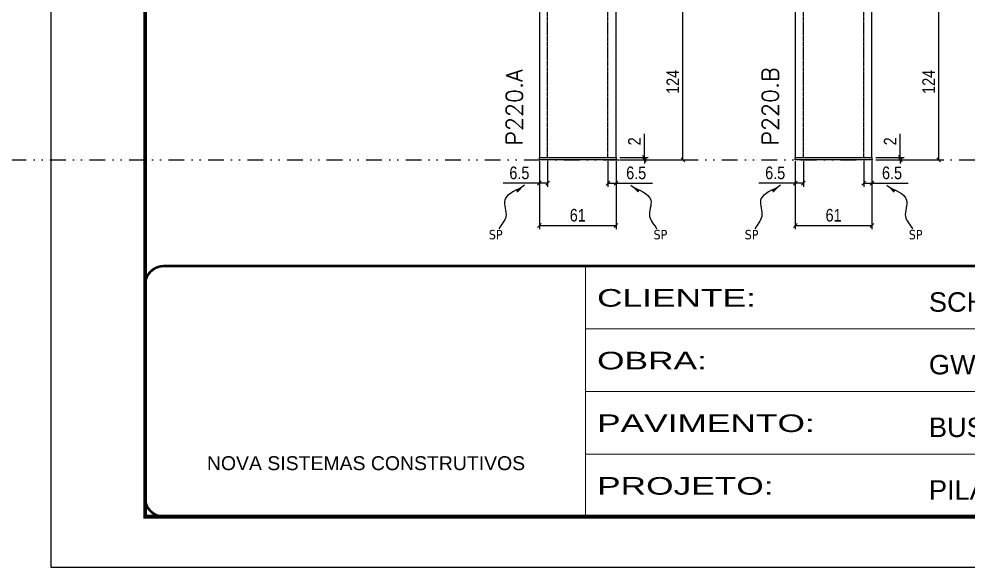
# Model space of a CAD drawing. Extents: x 13379 to 23315, y 867 to 16997.
# Drawn here: x 14361 to 15116, y 6610 to 7046 of the extents above; entities that cross this region are included whole.
import ezdxf

# ---------------------------------------------------------------- set-up
doc = ezdxf.new("R2010")
doc.units = 0
for name, pattern in [('CONTINUO', [0]), ('DASHED', [0.75, 0.5, -0.25]), ('DIVIDE2', [0.625, 0.25, -0.125, 0, -0.125, 0, -0.125]), ('HIDDEN', [0.375, 0.25, -0.125])]:
    doc.linetypes.add(name, pattern=pattern)
for name, color, linetype in [('COTA', 241, 'Continuous'), ('Nível', 160, 'Continuous'), ('Painéis', 200, 'Continuous'), ('Sarrafo de Pressão', 42, 'HIDDEN'), ('texto', 7, 'Continuous')]:
    doc.layers.add(name, color=color, linetype=linetype)
for name, color, linetype, lineweight in [('Folhas', 255, 'Continuous', 9), ('SARRAFO DE PRESSAO', 251, 'DASHED', 9), ('Texto Seção', 7, 'Continuous', 15)]:
    doc.layers.add(name, color=color, linetype=linetype, lineweight=lineweight)
doc.layers.add('Laje_Perimetro', color=7, linetype='Continuous', plot=False)
doc.styles.add('ARIAL', font='arial.ttf')
doc.styles.add('COTA TECNICA', font='techl___.ttf', dxfattribs={"height": 10})
doc.styles.add('COTA TECNICA-50', font='techl___.ttf', dxfattribs={"height": 10})
doc.styles.add('REGUA-120', font='ROMANS.shx', dxfattribs={"height": 15})
doc.styles.get("Standard").update_dxf_attribs({"font": 'arial.ttf'})
doc.styles.add('Tecnologia', font='')
doc.styles.get('Tecnologia').set_extended_font_data('Forgotten Futurist')
doc.dimstyles.new('COTA PAINEL-50', dxfattribs={"dimtxt": 10, "dimasz": 3, "dimexe": 3, "dimexo": 3, "dimgap": 3, "dimtad": 1, "dimdec": 1, "dimzin": 12, "dimdsep": 46, "dimtxsty": 'COTA TECNICA-50', "dimblk1": 'OBLIQUE', "dimblk2": 'OBLIQUE', "dimsah": 1, "dimcen": 0.9, "dimclrd": 4, "dimclre": 4, "dimclrt": 240, "dimadec": 1, "dimazin": 3, "dimtfac": 1, "dimtdec": 1, "dimtmove": 0, "dimatfit": 3, "dimfxl": 1, "dimtolj": 1, "dimtzin": 12, "dimarcsym": 0})
doc.dimstyles.new('PAINEL', dxfattribs={"dimtxt": 10, "dimasz": 3, "dimexe": 3, "dimexo": 3, "dimgap": 3, "dimtad": 1, "dimdec": 1, "dimzin": 12, "dimdsep": 46, "dimtxsty": 'COTA TECNICA', "dimblk1": 'OBLIQUE', "dimblk2": 'OBLIQUE', "dimsah": 1, "dimcen": 0.9, "dimclrd": 4, "dimclre": 4, "dimclrt": 240, "dimadec": 1, "dimazin": 3, "dimtfac": 1, "dimtdec": 1, "dimtmove": 0, "dimatfit": 3, "dimfxl": 1, "dimtolj": 1, "dimtzin": 12, "dimarcsym": 0})
doc.dimstyles.get("Standard").update_dxf_attribs({"dimtxt": 0.18, "dimasz": 0.18, "dimexe": 0.18, "dimexo": 0.0625, "dimgap": 0.09, "dimtad": 0, "dimtih": 1, "dimtoh": 1, "dimdec": 4, "dimzin": 0, "dimdsep": 46, "dimtxsty": 'Standard', "dimcen": 0.09, "dimadec": 0, "dimazin": 0, "dimtfac": 1, "dimtdec": 4, "dimtofl": 0, "dimtmove": 0, "dimatfit": 3, "dimfxl": 1, "dimtolj": 1, "dimtzin": 0, "dimarcsym": 0})

# ---------------------------------------------------------------- blocks, each defined once
blk = doc.blocks.new('9999999999')
at = {"color": 30, "linetype": 'CONTINUO'}
for p, q in [((98564.56, 34230.21), (98564.56, 34429.45)), ((98564.56, 34379.64), (99583.98, 34379.64)), ((98564.56, 34329.83), (99487.98, 34329.83)), ((98564.56, 34280.02), (99487.98, 34280.02))]:
    blk.add_line(p, q, dxfattribs=at)
at = {"color": 30, "linetype": 'CONTINUO', "const_width": 2}
blk.add_lwpolyline([(99583.98, 34230.21), (99583.98, 34414.45, 0.414214), (99568.98, 34429.45), (98228.98, 34429.45, 0.414214), (98213.98, 34414.45), (98213.98, 34245.21, 0.414214), (98228.98, 34230.21), (99583.98, 34230.21)], format="xyb", dxfattribs=at)
at = {"layer": 'Folhas'}
blk.add_lwpolyline([(98138.98, 34190.21), (99623.98, 34190.21), (99623.98, 35240.21), (98138.98, 35240.21)], close=True, dxfattribs=at)
at = {"layer": 'Folhas', "color": 30, "const_width": 3}
blk.add_lwpolyline([(98213.98, 34230.21), (99583.98, 34230.21), (99583.98, 35200.21), (98213.98, 35200.21)], close=True, dxfattribs=at)
at = {"color": 7, "linetype": 'Continuous', "ltscale": 5, "style": 'ARIAL'}
for s, height, p in [('SCHWARTZ', 15.483, (98837.68, 34393.13)), ('GWT', 15.483, (98837.68, 34343.32)), ('BUSINESS CENTER E LAZER', 15.4829, (98837.68, 34293.51)), ('NOVA SISTEMAS CONSTRUTIVOS', 11.0592, (98263.19, 34267.21)), ('PILARES', 15.483, (98837.68, 34243.7))]:
    blk.add_text(s, height=height, dxfattribs=at).set_placement(p)
at = {"layer": 'Folhas', "color": 7, "style": 'Tecnologia', "width": 1.5}
for s, p in [('CLIENTE:', (98573.65, 34397.17)), ('OBRA:', (98573.65, 34347.31)), ('PAVIMENTO:', (98573.65, 34297.5)), ('PROJETO:', (98573.65, 34247.69))]:
    blk.add_text(s, height=14, dxfattribs=at).set_placement(p)
blk = doc.blocks.new('_Oblique')
at = {"color": 0, "linetype": 'ByBlock', "lineweight": -2}
blk.add_line((-0.5, -0.5), (0.5, 0.5), dxfattribs=at)
blk = doc.blocks.new('*D1100')
at = {"layer": 'COTA', "color": 4, "lineweight": -2, "transparency": 16777216}
for p, q in [((14774.81, 6932.57), (14774.81, 6878.39)), ((14835.81, 6932.57), (14835.81, 6878.39)), ((14774.81, 6881.39), (14835.81, 6881.39))]:
    blk.add_line(p, q, dxfattribs=at)
at = {"layer": 'Defpoints', "color": 0, "transparency": 16777216}
for p in [(14774.81, 6935.57), (14835.81, 6935.57), (14835.81, 6881.39)]:
    blk.add_point(p, dxfattribs=at)
at = {"layer": 'COTA', "color": 4, "lineweight": -2, "transparency": 16777216, "xscale": 3, "yscale": 3, "zscale": 3, "rotation": 180}
blk.add_blockref('_Oblique', (14774.81, 6881.39), dxfattribs=at)
at = {"layer": 'COTA', "color": 4, "lineweight": -2, "transparency": 16777216, "xscale": 3, "yscale": 3, "zscale": 3}
blk.add_blockref('_Oblique', (14835.81, 6881.39), dxfattribs=at)
at = {"layer": 'COTA', "color": 240, "transparency": 16777216, "insert": (14805.31, 6889.5), "char_height": 10, "attachment_point": 5, "style": 'COTA TECNICA'}
blk.add_mtext('\\A1;61', dxfattribs=at)
blk = doc.blocks.new('*D1101')
at = {"layer": 'COTA', "color": 4, "lineweight": -2, "transparency": 16777216}
for p, q in [((14838.81, 7057.57), (14891.98, 7057.57)), ((14888.98, 6933.57), (14888.98, 7057.57)), ((14838.81, 6933.57), (14891.98, 6933.57))]:
    blk.add_line(p, q, dxfattribs=at)
at = {"layer": 'Defpoints', "color": 0, "transparency": 16777216}
for p in [(14835.81, 7057.57), (14888.98, 7057.57), (14835.81, 6933.57)]:
    blk.add_point(p, dxfattribs=at)
at = {"layer": 'COTA', "color": 4, "lineweight": -2, "transparency": 16777216, "xscale": 3, "yscale": 3, "zscale": 3}
for p, rotation in [((14888.98, 7057.57), 90), ((14888.98, 6933.57), 270)]:
    blk.add_blockref('_Oblique', p, dxfattribs=dict(at, rotation=rotation))
at = {"layer": 'COTA', "color": 240, "transparency": 16777216, "insert": (14880.9, 6995.57), "char_height": 10, "attachment_point": 5, "rotation": 90, "style": 'COTA TECNICA-50'}
blk.add_mtext('\\A1;124', dxfattribs=at)
blk = doc.blocks.new('*D1102')
at = {"layer": 'COTA', "color": 4, "lineweight": -2, "transparency": 16777216}
for p, q in [((14858.34, 6935.57), (14858.34, 6954.37)), ((14838.81, 6935.57), (14861.34, 6935.57)), ((14838.81, 6933.57), (14861.34, 6933.57)), ((14858.34, 6933.57), (14858.34, 6935.57)), ((14858.34, 6933.57), (14858.34, 6930.57))]:
    blk.add_line(p, q, dxfattribs=at)
at = {"layer": 'Defpoints', "color": 0, "transparency": 16777216}
for p in [(14835.81, 6935.57), (14835.81, 6933.57), (14858.34, 6933.57)]:
    blk.add_point(p, dxfattribs=at)
at = {"layer": 'COTA', "color": 4, "lineweight": -2, "transparency": 16777216, "xscale": 3, "yscale": 3, "zscale": 3}
for p, rotation in [((14858.34, 6935.57), 270), ((14858.34, 6933.57), 90)]:
    blk.add_blockref('_Oblique', p, dxfattribs=dict(at, rotation=rotation))
at = {"layer": 'COTA', "color": 240, "transparency": 16777216, "insert": (14850.34, 6948.32), "char_height": 10, "attachment_point": 5, "rotation": 90, "style": 'COTA TECNICA-50'}
blk.add_mtext('\\A1;2', dxfattribs=at)
blk = doc.blocks.new('*D1103')
at = {"layer": 'COTA', "color": 4, "lineweight": -2, "transparency": 16777216}
for p, q in [((14781.31, 6932.57), (14781.31, 6912.06)), ((14774.81, 6930.57), (14774.81, 6912.06)), ((14774.81, 6915.06), (14745.86, 6915.06)), ((14781.31, 6915.06), (14774.81, 6915.06))]:
    blk.add_line(p, q, dxfattribs=at)
at = {"layer": 'Defpoints', "color": 0, "transparency": 16777216}
for p in [(14774.81, 6933.57), (14781.31, 6935.57), (14774.81, 6915.06)]:
    blk.add_point(p, dxfattribs=at)
at = {"layer": 'COTA', "color": 4, "lineweight": -2, "transparency": 16777216, "xscale": 3, "yscale": 3, "zscale": 3, "rotation": 180}
blk.add_blockref('_Oblique', (14774.81, 6915.06), dxfattribs=at)
at = {"layer": 'COTA', "color": 4, "lineweight": -2, "transparency": 16777216, "xscale": 3, "yscale": 3, "zscale": 3}
blk.add_blockref('_Oblique', (14781.31, 6915.06), dxfattribs=at)
at = {"layer": 'COTA', "color": 240, "transparency": 16777216, "insert": (14758.84, 6923.17), "char_height": 10, "attachment_point": 5, "style": 'COTA TECNICA-50'}
blk.add_mtext('\\A1;6.5', dxfattribs=at)
blk = doc.blocks.new('*D1104')
at = {"layer": 'COTA', "color": 4, "lineweight": -2, "transparency": 16777216}
for p, q in [((14829.31, 6932.57), (14829.31, 6912.06)), ((14835.81, 6930.57), (14835.81, 6912.06)), ((14829.31, 6915.06), (14835.81, 6915.06)), ((14835.81, 6915.06), (14864.77, 6915.06))]:
    blk.add_line(p, q, dxfattribs=at)
at = {"layer": 'Defpoints', "color": 0, "transparency": 16777216}
for p in [(14829.31, 6935.57), (14835.81, 6933.57), (14835.81, 6915.06)]:
    blk.add_point(p, dxfattribs=at)
at = {"layer": 'COTA', "color": 4, "lineweight": -2, "transparency": 16777216, "xscale": 3, "yscale": 3, "zscale": 3, "rotation": 180}
blk.add_blockref('_Oblique', (14829.31, 6915.06), dxfattribs=at)
at = {"layer": 'COTA', "color": 4, "lineweight": -2, "transparency": 16777216, "xscale": 3, "yscale": 3, "zscale": 3}
blk.add_blockref('_Oblique', (14835.81, 6915.06), dxfattribs=at)
at = {"layer": 'COTA', "color": 240, "transparency": 16777216, "insert": (14851.79, 6923.17), "char_height": 10, "attachment_point": 5, "style": 'COTA TECNICA-50'}
blk.add_mtext('\\A1;6.5', dxfattribs=at)
blk = doc.blocks.new('*D1111')
at = {"layer": 'COTA', "color": 4, "lineweight": -2, "transparency": 16777216}
for p, q in [((14978.37, 6932.57), (14978.37, 6878.39)), ((15039.37, 6932.57), (15039.37, 6878.39)), ((14978.37, 6881.39), (15039.37, 6881.39))]:
    blk.add_line(p, q, dxfattribs=at)
at = {"layer": 'Defpoints', "color": 0, "transparency": 16777216}
for p in [(14978.37, 6935.57), (15039.37, 6935.57), (15039.37, 6881.39)]:
    blk.add_point(p, dxfattribs=at)
at = {"layer": 'COTA', "color": 4, "lineweight": -2, "transparency": 16777216, "xscale": 3, "yscale": 3, "zscale": 3, "rotation": 180}
blk.add_blockref('_Oblique', (14978.37, 6881.39), dxfattribs=at)
at = {"layer": 'COTA', "color": 4, "lineweight": -2, "transparency": 16777216, "xscale": 3, "yscale": 3, "zscale": 3}
blk.add_blockref('_Oblique', (15039.37, 6881.39), dxfattribs=at)
at = {"layer": 'COTA', "color": 240, "transparency": 16777216, "insert": (15008.87, 6889.5), "char_height": 10, "attachment_point": 5, "style": 'COTA TECNICA'}
blk.add_mtext('\\A1;61', dxfattribs=at)
blk = doc.blocks.new('*D1112')
at = {"layer": 'COTA', "color": 4, "lineweight": -2, "transparency": 16777216}
for p, q in [((15042.37, 7057.57), (15095.54, 7057.57)), ((15092.54, 6933.57), (15092.54, 7057.57)), ((15042.37, 6933.57), (15095.54, 6933.57))]:
    blk.add_line(p, q, dxfattribs=at)
at = {"layer": 'Defpoints', "color": 0, "transparency": 16777216}
for p in [(15039.37, 7057.57), (15092.54, 7057.57), (15039.37, 6933.57)]:
    blk.add_point(p, dxfattribs=at)
at = {"layer": 'COTA', "color": 4, "lineweight": -2, "transparency": 16777216, "xscale": 3, "yscale": 3, "zscale": 3}
for p, rotation in [((15092.54, 7057.57), 90), ((15092.54, 6933.57), 270)]:
    blk.add_blockref('_Oblique', p, dxfattribs=dict(at, rotation=rotation))
at = {"layer": 'COTA', "color": 240, "transparency": 16777216, "insert": (15084.46, 6995.57), "char_height": 10, "attachment_point": 5, "rotation": 90, "style": 'COTA TECNICA-50'}
blk.add_mtext('\\A1;124', dxfattribs=at)
blk = doc.blocks.new('*D1113')
at = {"layer": 'COTA', "color": 4, "lineweight": -2, "transparency": 16777216}
for p, q in [((15061.9, 6935.57), (15061.9, 6954.37)), ((15042.37, 6935.57), (15064.9, 6935.57)), ((15042.37, 6933.57), (15064.9, 6933.57)), ((15061.9, 6933.57), (15061.9, 6935.57)), ((15061.9, 6933.57), (15061.9, 6930.57))]:
    blk.add_line(p, q, dxfattribs=at)
at = {"layer": 'Defpoints', "color": 0, "transparency": 16777216}
for p in [(15039.37, 6935.57), (15039.37, 6933.57), (15061.9, 6933.57)]:
    blk.add_point(p, dxfattribs=at)
at = {"layer": 'COTA', "color": 4, "lineweight": -2, "transparency": 16777216, "xscale": 3, "yscale": 3, "zscale": 3}
for p, rotation in [((15061.9, 6935.57), 270), ((15061.9, 6933.57), 90)]:
    blk.add_blockref('_Oblique', p, dxfattribs=dict(at, rotation=rotation))
at = {"layer": 'COTA', "color": 240, "transparency": 16777216, "insert": (15053.9, 6948.32), "char_height": 10, "attachment_point": 5, "rotation": 90, "style": 'COTA TECNICA-50'}
blk.add_mtext('\\A1;2', dxfattribs=at)
blk = doc.blocks.new('*D1114')
at = {"layer": 'COTA', "color": 4, "lineweight": -2, "transparency": 16777216}
for p, q in [((14984.87, 6932.57), (14984.87, 6912.06)), ((14978.37, 6930.57), (14978.37, 6912.06)), ((14978.37, 6915.06), (14949.42, 6915.06)), ((14984.87, 6915.06), (14978.37, 6915.06))]:
    blk.add_line(p, q, dxfattribs=at)
at = {"layer": 'Defpoints', "color": 0, "transparency": 16777216}
for p in [(14978.37, 6933.57), (14984.87, 6935.57), (14978.37, 6915.06)]:
    blk.add_point(p, dxfattribs=at)
at = {"layer": 'COTA', "color": 4, "lineweight": -2, "transparency": 16777216, "xscale": 3, "yscale": 3, "zscale": 3, "rotation": 180}
blk.add_blockref('_Oblique', (14978.37, 6915.06), dxfattribs=at)
at = {"layer": 'COTA', "color": 4, "lineweight": -2, "transparency": 16777216, "xscale": 3, "yscale": 3, "zscale": 3}
blk.add_blockref('_Oblique', (14984.87, 6915.06), dxfattribs=at)
at = {"layer": 'COTA', "color": 240, "transparency": 16777216, "insert": (14962.4, 6923.17), "char_height": 10, "attachment_point": 5, "style": 'COTA TECNICA-50'}
blk.add_mtext('\\A1;6.5', dxfattribs=at)
blk = doc.blocks.new('*D1115')
at = {"layer": 'COTA', "color": 4, "lineweight": -2, "transparency": 16777216}
for p, q in [((15032.87, 6932.57), (15032.87, 6912.06)), ((15039.37, 6930.57), (15039.37, 6912.06)), ((15032.87, 6915.06), (15039.37, 6915.06)), ((15039.37, 6915.06), (15068.33, 6915.06))]:
    blk.add_line(p, q, dxfattribs=at)
at = {"layer": 'Defpoints', "color": 0, "transparency": 16777216}
for p in [(15032.87, 6935.57), (15039.37, 6933.57), (15039.37, 6915.06)]:
    blk.add_point(p, dxfattribs=at)
at = {"layer": 'COTA', "color": 4, "lineweight": -2, "transparency": 16777216, "xscale": 3, "yscale": 3, "zscale": 3, "rotation": 180}
blk.add_blockref('_Oblique', (15032.87, 6915.06), dxfattribs=at)
at = {"layer": 'COTA', "color": 4, "lineweight": -2, "transparency": 16777216, "xscale": 3, "yscale": 3, "zscale": 3}
blk.add_blockref('_Oblique', (15039.37, 6915.06), dxfattribs=at)
at = {"layer": 'COTA', "color": 240, "transparency": 16777216, "insert": (15055.35, 6923.17), "char_height": 10, "attachment_point": 5, "style": 'COTA TECNICA-50'}
blk.add_mtext('\\A1;6.5', dxfattribs=at)

msp = doc.modelspace()

# ---------------------------------------------------------------- linework, layer by layer
at = {"layer": 'Laje_Perimetro'}
msp.add_lwpolyline([(15871, 7659.92), (14386, 7659.92), (14386, 6609.92), (15871, 6609.92)], close=True, dxfattribs=at)
at = {"layer": 'Nível', "color": 4, "linetype": 'DIVIDE2', "ltscale": 50}
msp.add_line((13378.94, 6933.57), (15871, 6933.57), dxfattribs=at)
at = {"layer": 'Painéis'}
for points in [[(14774.81, 6935.57), (14835.81, 6935.57), (14835.81, 7057.57), (14774.81, 7057.57)], [(14978.37, 6935.57), (15039.37, 6935.57), (15039.37, 7057.57), (14978.37, 7057.57)], [(14774.81, 6935.57), (14835.81, 6935.57), (14835.81, 6933.57), (14774.81, 6933.57)], [(14978.37, 6935.57), (15039.37, 6935.57), (15039.37, 6933.57), (14978.37, 6933.57)]]:
    msp.add_lwpolyline(points, close=True, dxfattribs=at)
at = {"layer": 'Sarrafo de Pressão'}
for p, q in [((14781.31, 6935.57), (14781.31, 7057.57)), ((14829.31, 6935.57), (14829.31, 7057.57)), ((14984.87, 6935.57), (14984.87, 7057.57)), ((15032.87, 6935.57), (15032.87, 7057.57))]:
    msp.add_line(p, q, dxfattribs=at)

# ---------------------------------------------------------------- block references
at = {"layer": 'SARRAFO DE PRESSAO', "color": 6, "linetype": 'ByBlock'}
msp.add_blockref('9999999999', (-83752.98, -27580.29), dxfattribs=at)

# ---------------------------------------------------------------- texts
at = {"layer": 'texto', "color": 0, "char_height": 7.5, "attachment_point": 5}
for insert in [(14740.04, 6874.08), (14871.09, 6874.08), (14943.6, 6874.08), (15074.15, 6874.08)]:
    msp.add_mtext('{\\fTahoma|b0|i0|c0|p34;\\C4;SP}', dxfattribs=dict(at, insert=insert))
at = {"layer": 'Texto Seção', "char_height": 13, "width": 373.3299, "attachment_point": 7, "rotation": 90, "style": 'REGUA-120'}
for s, insert in [('P220.A', (14761.34, 6944.82)), ('P220.B', (14964.9, 6944.82))]:
    msp.add_mtext(s, dxfattribs=dict(at, insert=insert))

# ---------------------------------------------------------------- dimensions: what is measured, and where the dimension line sits
at = {"layer": 'COTA'}
for base, p1, p2, angle, picture, middle in [((14888.98, 7057.57), (14835.81, 6933.57), (14835.81, 7057.57), 90, '*D1101', (14880.9, 6995.57)), ((15092.54, 7057.57), (15039.37, 6933.57), (15039.37, 7057.57), 90, '*D1112', (15084.46, 6995.57)), ((14774.81, 6915.06), (14781.31, 6935.57), (14774.81, 6933.57), 180, '*D1103', (14758.84, 6923.17)), ((14978.37, 6915.06), (14984.87, 6935.57), (14978.37, 6933.57), 180, '*D1114', (14962.4, 6923.17))]:
    dim = msp.add_linear_dim(base=base, p1=p1, p2=p2, angle=angle, dimstyle='COTA PAINEL-50', dxfattribs=at)
    dim.commit()
    dim.dimension.update_dxf_attribs({"geometry": picture, "text_midpoint": middle})
for base, p1, p2, picture, middle in [((14858.34, 6933.57), (14835.81, 6935.57), (14835.81, 6933.57), '*D1102', (14858.34, 6948.32)), ((15061.9, 6933.57), (15039.37, 6935.57), (15039.37, 6933.57), '*D1113', (15061.9, 6948.32))]:
    dim = msp.add_linear_dim(base=base, p1=p1, p2=p2, angle=90, dimstyle='COTA PAINEL-50', dxfattribs=at)
    dim.commit()
    dim.dimension.update_dxf_attribs({"geometry": picture, "text_midpoint": middle, "dimtype": 160})
for base, p1, p2, picture, middle in [((14835.81, 6881.39), (14774.81, 6935.57), (14835.81, 6935.57), '*D1100', (14805.31, 6889.5)), ((15039.37, 6881.39), (14978.37, 6935.57), (15039.37, 6935.57), '*D1111', (15008.87, 6889.5))]:
    dim = msp.add_linear_dim(base=base, p1=p1, p2=p2, dimstyle='PAINEL', override={"dimarcsym": 2}, dxfattribs=at)
    dim.commit()
    dim.dimension.update_dxf_attribs({"geometry": picture, "text_midpoint": middle})
for base, p1, p2, picture, middle in [((14835.81, 6915.06), (14829.31, 6935.57), (14835.81, 6933.57), '*D1104', (14851.79, 6923.17)), ((15039.37, 6915.06), (15032.87, 6935.57), (15039.37, 6933.57), '*D1115', (15055.35, 6923.17))]:
    dim = msp.add_linear_dim(base=base, p1=p1, p2=p2, dimstyle='COTA PAINEL-50', dxfattribs=at)
    dim.commit()
    dim.dimension.update_dxf_attribs({"geometry": picture, "text_midpoint": middle})

# ---------------------------------------------------------------- leaders
at = {"layer": 'COTA', "path_type": 1}
for points in [[(14762.98, 6913.39), (14747.2, 6901.55), (14748.12, 6888.55), (14742.57, 6878.77)], [(14847.64, 6913.39), (14863.43, 6901.55), (14862.5, 6888.55), (14868.06, 6878.77)], [(14966.54, 6913.39), (14950.76, 6901.55), (14951.68, 6888.55), (14946.13, 6878.77)], [(15051.2, 6913.39), (15066.99, 6901.55), (15066.06, 6888.55), (15071.61, 6878.77)]]:
    msp.add_leader(points, dimstyle='Standard', override={"dimasz": 8}, dxfattribs=at)

doc.saveas('drawing.dxf')
